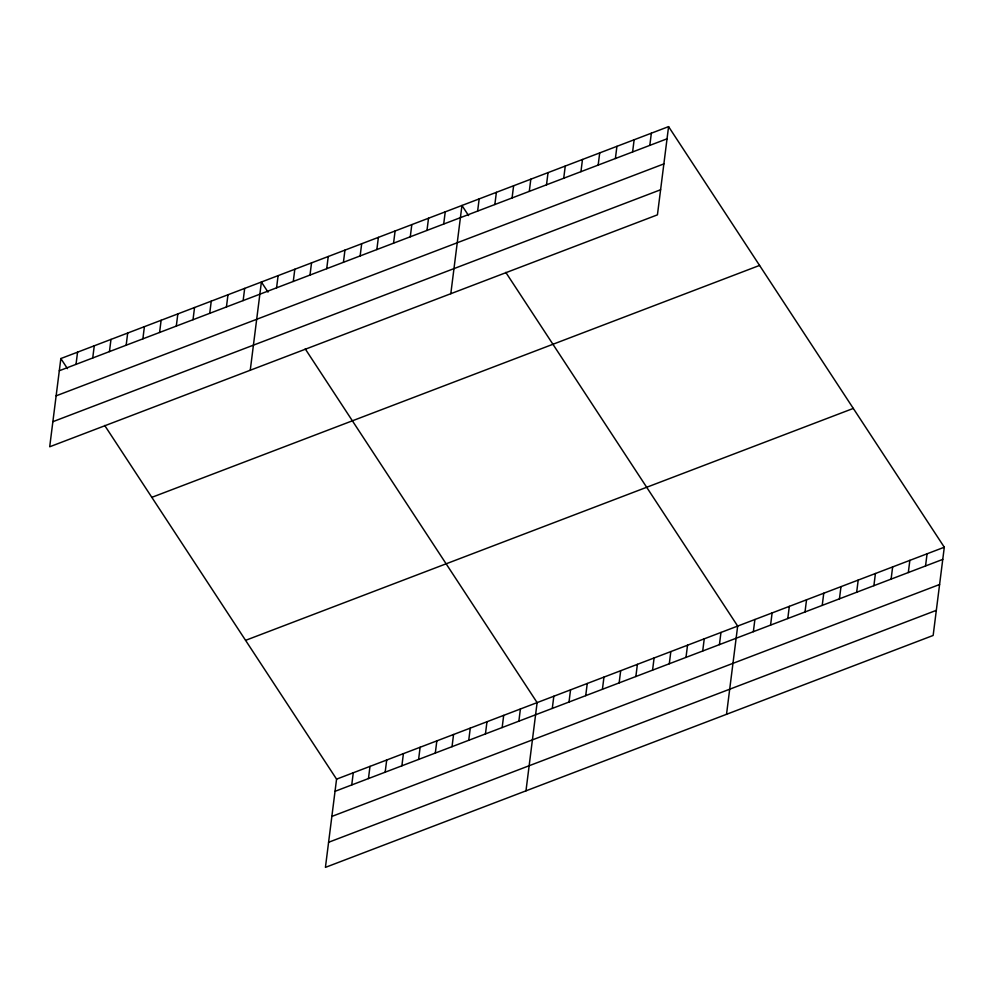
<?xml version="1.0" encoding="UTF-8"?>
<svg xmlns="http://www.w3.org/2000/svg" width="994" height="994" viewBox="0 0 994 994"><rect width="100%" height="100%" fill="white"/><g stroke="black" fill="none" stroke-linecap="round" stroke-linejoin="round"><path stroke-width="1.49" d="M60.845 358.548L49.7 446.778L657.432 214.853L668.577 126.623L60.845 358.548L67.468 368.65M76.016 364.363L77.557 352.174M92.728 357.977L94.268 345.8M109.439 351.603L110.98 339.414M126.163 345.229L127.692 333.04M142.875 338.842L144.403 326.666M159.587 332.468L161.127 320.292M176.298 326.094L177.839 313.905M193.01 319.708L194.551 307.531M209.722 313.334L211.262 301.157M226.433 306.96L227.974 294.771M243.145 300.573L244.686 288.397M250.252 370.253L261.397 282.023L268.02 292.112M276.568 287.825L278.109 275.636M293.28 281.439L294.82 269.262M309.991 275.065L311.532 262.888M326.715 268.691L328.244 256.502M343.427 262.304L344.955 250.128M360.139 255.93L361.679 243.754M376.85 249.556L378.391 237.367M393.562 243.17L395.103 230.993M104.681 425.432L336.568 779.147L325.423 867.377L933.155 635.452L944.3 547.222L668.577 126.623M410.273 236.796L411.814 224.619M351.739 784.949L353.28 772.76M426.985 230.422L428.526 218.233M368.451 778.575L369.992 766.386M443.697 224.035L445.237 211.859M385.163 772.189L386.703 760.012M450.804 293.715L461.949 205.485L468.572 215.574M401.874 765.815L403.415 753.638M477.629 211.088L479.17 198.912M418.598 759.441L420.127 747.252M494.85 204.515L496.391 192.339M435.31 753.054L436.838 740.878M512.072 197.955L513.612 185.766M452.022 746.68L453.562 734.504M529.293 191.382L530.821 179.193M468.733 740.306L470.274 728.117M546.501 184.809L548.042 172.621M485.445 733.92L486.985 721.743M563.722 178.237L565.263 166.048M502.156 727.546L503.697 715.369M580.943 171.664L582.484 159.487M518.868 721.172L520.409 708.983M598.164 165.091L599.705 152.914M525.975 790.839L537.12 702.609L305.233 348.894M615.385 158.518L616.926 146.342M552.291 708.411L553.832 696.235M632.606 151.945L634.135 139.769M569.003 702.037L570.544 689.848M649.815 145.373L651.356 133.196M585.714 695.651L587.255 683.474M602.426 689.277L603.967 677.1M619.138 682.903L620.678 670.714M635.862 676.516L637.39 664.34M652.573 670.142L654.102 657.966M669.285 663.768L670.826 651.579M685.997 657.382L687.537 645.205M702.708 651.008L704.249 638.831M719.42 644.634L720.961 632.445M726.527 714.301L737.672 626.071L505.784 272.356M753.353 631.687L754.893 619.498M770.574 625.114L772.114 612.925M787.795 618.541L789.323 606.352M805.003 611.969L806.544 599.792M822.224 605.396L823.765 593.219M839.445 598.823L840.986 586.646M856.666 592.25L858.207 580.074M873.888 585.677L875.428 573.501M891.109 579.117L892.637 566.928M908.317 572.544L909.858 560.355M925.538 565.971L927.079 553.782M59.305 370.737L667.036 138.812M56.136 395.836L663.868 163.898M52.868 421.692L660.6 189.755M151.833 497.348L759.565 265.423M245.58 640.347L853.312 408.422M336.568 779.147L944.3 547.222M335.028 791.323L942.759 559.398M331.859 816.422L939.591 584.497M328.592 842.278L936.323 610.353"/></g></svg>
